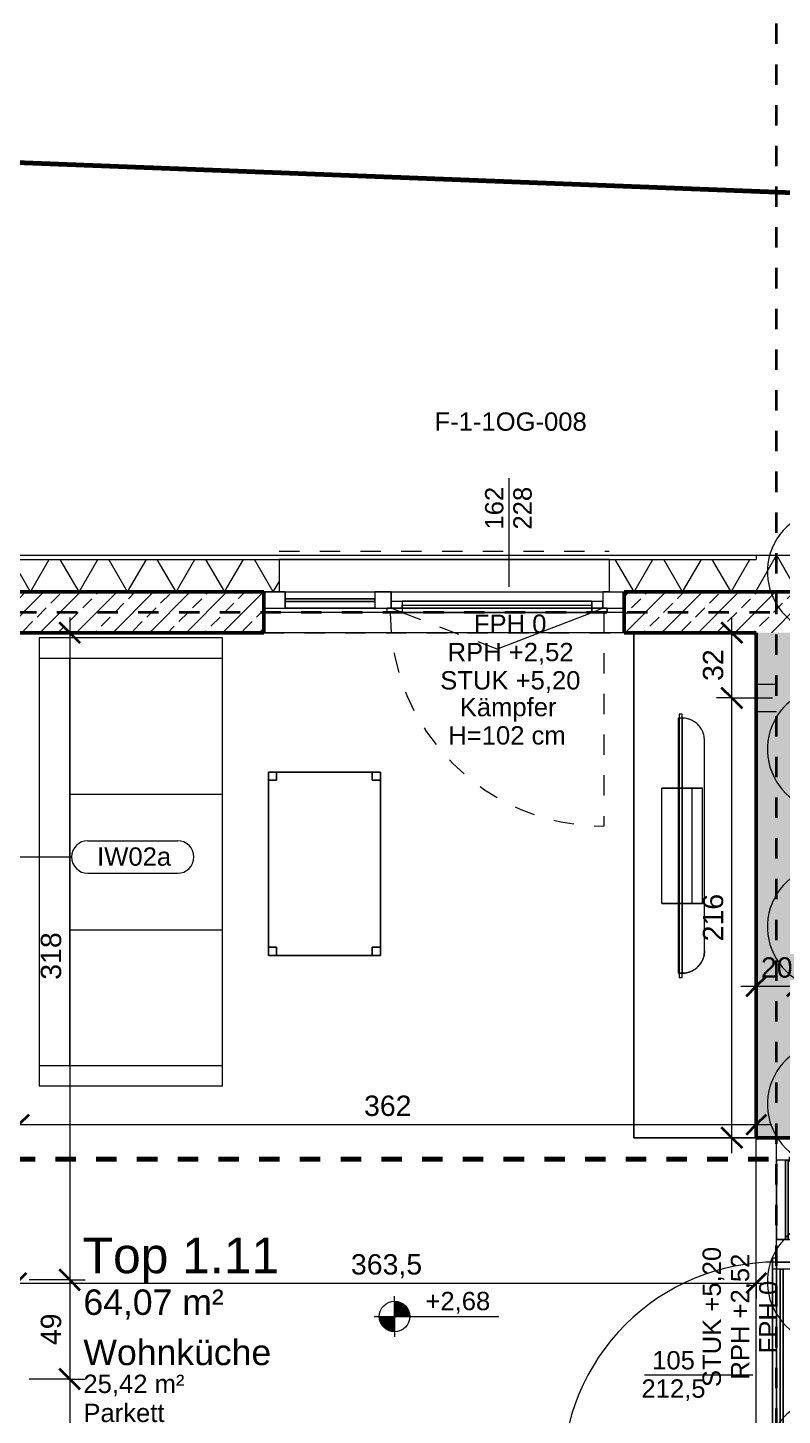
# Model space of a CAD drawing. Header units: metres. Extents: x 3.2 to 50, y 58.8 to 100.4.
# Drawn here: x 38.73 to 42.43, y 83.62 to 90.43 of the extents above; entities that cross this region are included whole.
import ezdxf

# ---------------------------------------------------------------- set-up
doc = ezdxf.new("R2010")
doc.units = ezdxf.units.M
for name, pattern in [('Achse', [0.009, 0.005, -0.002, 0, -0.002]), ('Strich Punkt Mittel', [0.015875, 0.00635, -0.004763, 0, -0.004763]), ('Verdeckt', [0.003, 0.002, -0.001]), ('Verdeckt Oben', [0.00225, 0.0015, -0.00075])]:
    doc.linetypes.add(name, pattern=pattern)
for name, color, linetype, lineweight in [('A-DETL-GENF_', 92, 'Continuous', 13), ('A-DETL-HDLN', 90, 'Verdeckt', 5), ('A-GLAZ', 151, 'Continuous', 18), ('A-GLAZ-IDEN_', 152, 'Continuous', 9), ('A_2D', 7, 'Continuous', 13), ('A_Bemassung-50_', 4, 'Continuous', 9), ('A_Bemassung_', 4, 'Continuous', 9), ('A_Beschriftung_', 7, 'Continuous', 9), ('A_Decken', 8, 'Continuous', 13), ('A_Durchbruch', 7, 'Verdeckt', 5), ('A_Fenster', 7, 'Continuous', 13), ('A_Grundstuecksgrenze', 5, 'Continuous', 70), ('A_Moebel', 6, 'Continuous', 13), ('A_Raeume_', 7, 'Continuous', 5), ('A_Raeume_Beschriftung_', 7, 'Continuous', 9), ('A_Raster_', 1, 'Continuous', 9), ('A_Waende', 7, 'Continuous', 13), ('G-ANNO-DIMS_', 111, 'Continuous', 9), ('G-ANNO-REVC_', 71, 'Continuous', 9), ('G-ANNO-SYMB_', 111, 'Continuous', 9), ('Text', 130, 'Continuous', 9)]:
    doc.layers.add(name, color=color, linetype=linetype, lineweight=lineweight)
doc.styles.add('Arial_1', font='arial.ttf', dxfattribs={"height": 0.175})
doc.styles.add('Arial_2', font='arial.ttf', dxfattribs={"height": 0.09})
doc.styles.add('Arial_3', font='arial.ttf', dxfattribs={"height": 0.125})
doc.styles.add('Arial_5', font='arial.ttf', dxfattribs={"height": 0.1})
doc.dimstyles.new('WGA-Bemaßung', dxfattribs={"dimscale": 0.3048, "dimtxt": 0.102026, "dimasz": 0.328084, "dimexe": 0.246063, "dimexo": 0.0625, "dimgap": 0.04101, "dimtad": 1, "dimdec": 1, "dimlfac": 100, "dimrnd": 0.5, "dimdsep": 46, "dimtxsty": 'Arial_5', "dimblk1": 'OBLIQUE', "dimblk2": 'OBLIQUE', "dimsah": 1, "dimcen": 0.09, "dimdle": 0.246063, "dimazin": 2, "dimtfac": 1, "dimtdec": 4, "dimtix": 1, "dimtmove": 0, "dimatfit": 3, "dimfxl": 0.656168, "dimfxlon": 1, "dimtvp": 1, "dimtolj": 1, "dimtzin": 0, "dimarcsym": 2})
doc.dimstyles.new('WGA-Bemaßung_2', dxfattribs={"dimscale": 0.3048, "dimtxt": 0.102026, "dimasz": 0.328084, "dimexe": 0.246063, "dimexo": 0.0625, "dimgap": 0.04101, "dimtad": 1, "dimdec": 1, "dimlfac": 100, "dimrnd": 0.5, "dimdsep": 46, "dimtxsty": 'Arial_5', "dimblk1": 'OBLIQUE', "dimblk2": 'OBLIQUE', "dimsah": 1, "dimcen": 0.09, "dimdle": 0.246063, "dimazin": 2, "dimtfac": 1, "dimtdec": 4, "dimtix": 1, "dimtmove": 1, "dimatfit": 3, "dimfxl": 0.656168, "dimfxlon": 1, "dimtvp": 1, "dimtolj": 1, "dimtzin": 0, "dimarcsym": 2})
doc.dimstyles.new('WGA-Bemaßung_3', dxfattribs={"dimscale": 0.3048, "dimtxt": 0.102026, "dimasz": 0.328084, "dimexe": 0.246063, "dimexo": 0.0625, "dimgap": 0.04101, "dimtad": 1, "dimdec": 1, "dimlfac": 100, "dimrnd": 0.5, "dimdsep": 46, "dimtxsty": 'Arial_5', "dimblk1": 'OBLIQUE', "dimblk2": 'OBLIQUE', "dimsah": 1, "dimcen": 0.09, "dimdle": 0.246063, "dimazin": 2, "dimtfac": 1, "dimtdec": 4, "dimtix": 1, "dimtmove": 0, "dimatfit": 3, "dimfxl": 0.656168, "dimfxlon": 1, "dimtvp": 1, "dimtolj": 1, "dimtzin": 0, "dimarcsym": 2})
doc.dimstyles.new('WGA-Bemaßung_4', dxfattribs={"dimscale": 0.3048, "dimtxt": 0.102026, "dimasz": 0.328084, "dimexe": 0.246063, "dimexo": 0.0625, "dimgap": 0.04101, "dimtad": 1, "dimdec": 1, "dimlfac": 100, "dimrnd": 0.5, "dimdsep": 46, "dimtxsty": 'Arial_5', "dimblk1": 'OBLIQUE', "dimblk2": 'OBLIQUE', "dimsah": 1, "dimcen": 0.09, "dimdle": 0.246063, "dimazin": 2, "dimtfac": 1, "dimtdec": 4, "dimtix": 1, "dimtmove": 0, "dimatfit": 3, "dimfxl": 0.656168, "dimfxlon": 1, "dimtvp": 1, "dimtolj": 1, "dimtzin": 0, "dimarcsym": 2})
pattern_1 = [(45, (0, 0), (-0.08980256, 0.08980256), []), (45, (0.0898, 0), (-0.08980256, 0.08980256), [0.0635, -0.03175])]

# ---------------------------------------------------------------- blocks, each defined once
blk = doc.blocks.new('Moeb_Sofa - Sofa 220x90-V6-263_PP_01OG_BT1')
at = {"layer": 'A_Moebel', "color": 8}
for p, q in [((1.1, 0.45), (-1.1, 0.45)), ((-1.1, 0.45), (-1.1, -0.45)), ((-1, 0.45), (-1, -0.45)), ((1, 0.45), (1, -0.45)), ((1.1, -0.45), (1.1, 0.45)), ((-1, 0.3), (1, 0.3)), ((-0.3333, 0.3), (-0.3333, -0.45)), ((0.3333, 0.3), (0.3333, -0.45)), ((-1.1, -0.45), (1.1, -0.45))]:
    blk.add_line(p, q, dxfattribs=at)
blk = doc.blocks.new('Moeb_Tisch - 900x550-V14-263_PP_01OG_BT1')
at = {"layer": 'A_Moebel', "color": 8}
for p, q in [((-0.6241, -0.8106), (-0.6241, 0.0894)), ((-0.6241, 0.0894), (-0.0741, 0.0894)), ((-0.5841, 0.0894), (-0.6241, 0.0894)), ((-0.6241, 0.0894), (-0.6241, 0.0494)), ((-0.6241, 0.0494), (-0.6241, 0.0894)), ((-0.6241, 0.0894), (-0.5841, 0.0894)), ((-0.0741, 0.0894), (-0.6241, 0.0894)), ((-0.6241, 0.0894), (-0.6241, -0.8106)), ((-0.6241, -0.8106), (-0.6241, 0.0894)), ((-0.6241, 0.0894), (-0.0741, 0.0894)), ((-0.5841, 0.0494), (-0.5841, 0.0894)), ((-0.5841, 0.0894), (-0.5841, 0.0494)), ((-0.0741, 0.0894), (-0.1141, 0.0894)), ((-0.1141, 0.0894), (-0.1141, 0.0494)), ((-0.1141, 0.0494), (-0.1141, 0.0894)), ((-0.1141, 0.0894), (-0.0741, 0.0894)), ((-0.0741, 0.0894), (-0.0741, -0.8106)), ((-0.0741, 0.0494), (-0.0741, 0.0894)), ((-0.0741, 0.0894), (-0.0741, 0.0494)), ((-0.0741, -0.8106), (-0.0741, 0.0894)), ((-0.0741, 0.0894), (-0.0741, -0.8106)), ((-0.6241, 0.0494), (-0.5841, 0.0494)), ((-0.5841, 0.0494), (-0.6241, 0.0494)), ((-0.1141, 0.0494), (-0.0741, 0.0494)), ((-0.0741, 0.0494), (-0.1141, 0.0494)), ((-0.6241, -0.7706), (-0.6241, -0.8106)), ((-0.5841, -0.7706), (-0.6241, -0.7706)), ((-0.6241, -0.7706), (-0.5841, -0.7706)), ((-0.6241, -0.8106), (-0.6241, -0.7706)), ((-0.0741, -0.8106), (-0.6241, -0.8106)), ((-0.6241, -0.8106), (-0.5841, -0.8106)), ((-0.5841, -0.8106), (-0.6241, -0.8106)), ((-0.6241, -0.8106), (-0.0741, -0.8106)), ((-0.0741, -0.8106), (-0.6241, -0.8106)), ((-0.5841, -0.8106), (-0.5841, -0.7706)), ((-0.5841, -0.7706), (-0.5841, -0.8106)), ((-0.0741, -0.7706), (-0.1141, -0.7706)), ((-0.1141, -0.7706), (-0.1141, -0.8106)), ((-0.1141, -0.8106), (-0.1141, -0.7706)), ((-0.1141, -0.7706), (-0.0741, -0.7706)), ((-0.1141, -0.8106), (-0.0741, -0.8106)), ((-0.0741, -0.8106), (-0.1141, -0.8106)), ((-0.0741, -0.8106), (-0.0741, -0.7706)), ((-0.0741, -0.7706), (-0.0741, -0.8106))]:
    blk.add_line(p, q, dxfattribs=at)
blk = doc.blocks.new('Moeb_Schrank - Sideboard_50cm-11544925-263_PP_01OG_BT1')
at = {"layer": 'A_Moebel', "color": 8}
for p, q in [((2.48, 0.6), (0, 0.6)), ((0, 0.6), (0, 0)), ((0, 0), (0, 0.6)), ((0, 0.6), (2.48, 0.6)), ((2.48, 0), (0, 0))]:
    blk.add_line(p, q, dxfattribs=at)
blk = doc.blocks.new('Moeb_TV - 48 Zoll-5920680-263_PP_01OG_BT1')
at = {"layer": 'A_Moebel', "lineweight": 5}
for p, q in [((0.5126, 0.0585), (-0.5205, 0.0585)), ((0.5126, 0.0585), (-0.5205, 0.0585)), ((-0.2872, -0.0015), (-0.2872, 0.0485)), ((-0.2872, 0.0485), (-0.2872, -0.0515)), ((0.2793, 0.0485), (-0.2872, 0.0485)), ((0.2793, 0.0485), (0.2793, -0.0015)), ((0.2793, -0.0515), (0.2793, 0.0485)), ((-0.6505, -0.0515), (-0.6505, -0.0665)), ((-0.6499, -0.0515), (-0.6505, -0.0515)), ((-0.6355, -0.0515), (-0.6505, -0.0515)), ((-0.6505, -0.0665), (-0.6355, -0.0665)), ((-0.6505, -0.0665), (-0.6499, -0.0665)), ((-0.6484, -0.0515), (-0.6499, -0.0515)), ((-0.6499, -0.0665), (-0.6484, -0.0665)), ((-0.6461, -0.0515), (-0.6484, -0.0515)), ((-0.6484, -0.0665), (-0.6461, -0.0665)), ((-0.643, -0.0515), (-0.6461, -0.0515)), ((-0.6461, -0.0665), (-0.643, -0.0665)), ((-0.6393, -0.0515), (-0.643, -0.0515)), ((-0.643, -0.0665), (-0.6393, -0.0665)), ((-0.6355, -0.0515), (-0.6393, -0.0515)), ((-0.6393, -0.0665), (-0.6355, -0.0665)), ((-0.6305, -0.0515), (-0.6355, -0.0515)), ((-0.6355, -0.0515), (0.6276, -0.0515)), ((0.6276, -0.0665), (-0.6355, -0.0665)), ((-0.6355, -0.0665), (-0.6305, -0.0665)), ((0.6226, -0.0515), (-0.6305, -0.0515)), ((-0.6305, -0.0515), (0.6226, -0.0515)), ((-0.6305, -0.0515), (-0.6305, -0.0665)), ((-0.6305, -0.0515), (-0.6305, -0.0665)), ((-0.2872, -0.0515), (-0.6305, -0.0515)), ((0.6226, -0.0515), (-0.6305, -0.0515)), ((-0.6305, -0.0515), (0.6226, -0.0515)), ((-0.6305, -0.0515), (-0.6305, -0.0665)), ((-0.6305, -0.0515), (-0.6305, -0.0665)), ((-0.6305, -0.0515), (0.6226, -0.0515)), ((0.6226, -0.0515), (-0.6305, -0.0515)), ((-0.6305, -0.0665), (-0.6305, -0.0695)), ((-0.6305, -0.0665), (-0.6305, -0.0695)), ((-0.6305, -0.0665), (-0.5705, -0.0665)), ((-0.5705, -0.0665), (-0.6305, -0.0665)), ((-0.6305, -0.0665), (0.6226, -0.0665)), ((-0.5705, -0.0665), (0.5626, -0.0665)), ((0.5626, -0.0665), (-0.5705, -0.0665)), ((-0.5705, -0.0695), (-0.5705, -0.0665)), ((-0.5705, -0.0665), (-0.5705, -0.0695)), ((-0.5705, -0.0665), (0.5626, -0.0665)), ((0.5626, -0.0665), (-0.5705, -0.0665)), ((-0.2872, -0.0515), (-0.2872, -0.0015)), ((0.2793, -0.0015), (-0.2872, -0.0015)), ((-0.2872, -0.0515), (-0.2872, -0.0665)), ((-0.2872, -0.0665), (-0.2872, -0.0515)), ((-0.2872, -0.0515), (0.2793, -0.0515)), ((-0.2872, -0.0515), (0.2793, -0.0515)), ((0.2793, -0.0515), (-0.2872, -0.0515)), ((-0.2872, -0.0665), (-0.2872, -0.0695)), ((-0.2872, -0.0695), (-0.2872, -0.0665)), ((0.2793, -0.0015), (0.2793, -0.0515)), ((0.2793, -0.0515), (0.2793, -0.0665)), ((0.2793, -0.0665), (0.2793, -0.0515)), ((0.6226, -0.0515), (0.2793, -0.0515)), ((0.2793, -0.0665), (0.2793, -0.0695)), ((0.2793, -0.0695), (0.2793, -0.0665)), ((0.5626, -0.0665), (0.5626, -0.0695)), ((0.5626, -0.0665), (0.5626, -0.0695)), ((0.5626, -0.0665), (0.6226, -0.0665)), ((0.6226, -0.0665), (0.5626, -0.0665)), ((0.6226, -0.0665), (0.6226, -0.0515)), ((0.6226, -0.0515), (0.6226, -0.0665)), ((0.6276, -0.0515), (0.6226, -0.0515)), ((0.6226, -0.0665), (0.6226, -0.0515)), ((0.6226, -0.0515), (0.6226, -0.0665)), ((0.6226, -0.0695), (0.6226, -0.0665)), ((0.6226, -0.0665), (0.6226, -0.0695)), ((0.6226, -0.0665), (0.6276, -0.0665)), ((0.6426, -0.0515), (0.6276, -0.0515)), ((0.6314, -0.0515), (0.6276, -0.0515)), ((0.6276, -0.0665), (0.6314, -0.0665)), ((0.6276, -0.0665), (0.6426, -0.0665)), ((0.6351, -0.0515), (0.6314, -0.0515)), ((0.6314, -0.0665), (0.6351, -0.0665)), ((0.6382, -0.0515), (0.6351, -0.0515)), ((0.6351, -0.0665), (0.6382, -0.0665)), ((0.6406, -0.0515), (0.6382, -0.0515)), ((0.6382, -0.0665), (0.6406, -0.0665)), ((0.6421, -0.0515), (0.6406, -0.0515)), ((0.6406, -0.0665), (0.6421, -0.0665)), ((0.6426, -0.0515), (0.6421, -0.0515)), ((0.6421, -0.0665), (0.6426, -0.0665)), ((0.6426, -0.0665), (0.6426, -0.0515)), ((0.6226, -0.0695), (-0.6305, -0.0695)), ((-0.6305, -0.0695), (-0.5705, -0.0695)), ((-0.5705, -0.0695), (0.5626, -0.0695)), ((-0.5705, -0.0695), (0.5626, -0.0695)), ((0.5626, -0.0695), (-0.5705, -0.0695)), ((-0.2872, -0.0695), (-0.2872, -0.1515)), ((-0.2872, -0.1515), (-0.2872, -0.0695)), ((0.2793, -0.0695), (0.2793, -0.1515)), ((0.2793, -0.1515), (0.2793, -0.0695)), ((0.5626, -0.0695), (0.6226, -0.0695)), ((0.2793, -0.1515), (-0.2872, -0.1515)), ((0.2793, -0.1515), (-0.2872, -0.1515))]:
    blk.add_line(p, q, dxfattribs=at)
for centre, start, end in [((-0.5205, -0.0515), 150, 165), ((-0.5205, -0.0515), 135, 150), ((-0.5205, -0.0515), 120, 135), ((-0.5205, -0.0515), 105, 120), ((-0.5205, -0.0515), 90, 105), ((0.5126, -0.0515), 75, 90), ((0.5126, -0.0515), 60, 75), ((0.5126, -0.0515), 45, 60), ((0.5126, -0.0515), 30, 45), ((0.5126, -0.0515), 15, 30), ((-0.5205, -0.0515), 165, 180), ((0.5126, -0.0515), 0, 15)]:
    blk.add_arc(centre, 0.11, start, end, dxfattribs=at)
for points in [[(-0.5205, 0.0585), (-0.5254, 0.0585), (-0.535, 0.0579), (-0.549, 0.0551), (-0.5604, 0.0512), (-0.5692, 0.0473), (-0.5755, 0.0439), (-0.5816, 0.0401), (-0.5875, 0.0359), (-0.5931, 0.0313), (-0.5983, 0.0264), (-0.6032, 0.0211), (-0.6078, 0.0156), (-0.612, 0.0097), (-0.617, 0.0015), (-0.6224, -0.0092), (-0.6286, -0.0275), (-0.6304, -0.0419), (-0.6305, -0.0515)], [(0.5126, 0.0585), (0.5174, 0.0585), (0.527, 0.0579), (0.5411, 0.0551), (0.5525, 0.0512), (0.5613, 0.0473), (0.5676, 0.0439), (0.5737, 0.0401), (0.5796, 0.0359), (0.5851, 0.0313), (0.5904, 0.0264), (0.5953, 0.0211), (0.5999, 0.0156), (0.6041, 0.0097), (0.6092, 0.0015), (0.6145, -0.0092), (0.6207, -0.0275), (0.6226, -0.0419), (0.6226, -0.0515)]]:
    blk.add_open_spline(points, degree=3, knots=[0, 0, 0, 0, 0.083333, 0.166667, 0.25, 0.291667, 0.333333, 0.375, 0.416667, 0.458333, 0.5, 0.541667, 0.583333, 0.625, 0.666667, 0.75, 0.833333, 1, 1, 1, 1], dxfattribs=at)
blk = doc.blocks.new('Fens_2tlg_UL_SL_Abzk - FIX_DKF_UL_FIX_1620x2520-10171825-263_PP_01OG_BT1')
at = {"layer": 'A-GLAZ'}
for p, q in [((-0.78, 0.1), (-0.81, 0.1)), ((-0.78, 0.02), (-0.78, 0.1)), ((-0.26, 0.1), (-0.34, 0.1)), ((-0.34, 0.1), (-0.34, 0.02)), ((-0.26, 0.055), (-0.26, 0.1)), ((0.81, 0.1), (0.78, 0.1)), ((0.78, 0.1), (0.78, 0.055)), ((-0.885, 0.02), (-0.78, 0.02)), ((-0.34, 0.067), (-0.78, 0.067)), ((-0.78, 0.067), (-0.78, 0.053)), ((-0.78, 0.053), (-0.34, 0.053)), ((-0.34, 0.053), (-0.34, 0.067)), ((-0.34, 0.02), (-0.28, 0.02)), ((-0.28, 0.02), (-0.26, 0.02)), ((-0.26, 0.02), (-0.26, 0.055)), ((0.78, 0.055), (0.78, 0.02)), ((0.78, 0.02), (0.8, 0.02)), ((0.8, 0.02), (0.885, 0.02))]:
    blk.add_line(p, q, dxfattribs=at)
at = {"layer": 'A_Fenster', "linetype": 'Verdeckt Oben', "lineweight": 5}
for p, q in [((-0.81, 0.3), (0.81, 0.3)), ((-0.885, 0.1), (0.885, 0.1)), ((-0.885, -0.1), (0.885, -0.1)), ((-0.885, -0.1), (0.885, -0.1))]:
    blk.add_line(p, q, dxfattribs=at)
at = {"layer": 'A_Fenster'}
for p, q in [((-0.78, 0.1), (-0.78, 0.067)), ((-0.78, 0.1), (-0.34, 0.1)), ((-0.34, 0.1), (-0.34, 0.067)), ((-0.26, 0.1), (-0.26, 0.055)), ((-0.26, 0.1), (0.78, 0.1)), ((0.78, 0.1), (0.78, 0.055)), ((-0.885, 0.02), (-0.28, 0.02)), ((-0.78, 0.067), (-0.78, 0.053)), ((-0.78, 0.053), (-0.78, 0.067)), ((-0.78, 0.067), (-0.34, 0.067)), ((-0.78, 0.053), (-0.78, 0.02)), ((-0.34, 0.053), (-0.78, 0.053)), ((-0.34, 0.02), (-0.78, 0.02)), ((-0.34, 0.067), (-0.34, 0.053)), ((-0.34, 0.067), (-0.34, 0.053)), ((-0.34, 0.053), (-0.34, 0.02)), ((-0.28, 0.02), (-0.26, 0.02)), ((-0.26, 0.02), (-0.28, 0.02)), ((-0.28, 0.02), (0.8, 0.02)), ((-0.28, 0), (-0.28, 0.02)), ((-0.28, 0), (-0.28, 0.02)), ((-0.28, 0), (-0.205, 0)), ((0.8, 0), (-0.28, 0)), ((-0.26, 0.055), (-0.26, 0.02)), ((-0.26, 0.02), (-0.26, 0.055)), ((-0.26, 0.055), (-0.205, 0.055)), ((-0.26, 0.055), (0.78, 0.055)), ((-0.26, 0.02), (-0.26, 0.055)), ((-0.26, 0.02), (-0.205, 0.02)), ((-0.205, 0.02), (-0.26, 0.02)), ((-0.205, 0.02), (-0.26, 0.02)), ((-0.26, 0.02), (-0.205, 0.02)), ((0.78, 0.02), (-0.26, 0.02)), ((-0.205, 0.055), (0.725, 0.055)), ((-0.205, 0.055), (0.725, 0.055)), ((-0.205, 0.055), (-0.205, 0.0345)), ((-0.205, 0.055), (-0.205, 0)), ((0.725, 0.055), (-0.205, 0.055)), ((-0.205, 0.0205), (-0.205, 0.0345)), ((-0.205, 0.0345), (0.725, 0.0345)), ((-0.205, 0.0345), (0.725, 0.0345)), ((-0.205, 0.0205), (-0.205, 0.0345)), ((-0.205, 0.0345), (-0.205, 0.0205)), ((0.725, 0.0205), (-0.205, 0.0205)), ((0.725, 0.0205), (-0.205, 0.0205)), ((-0.205, 0.02), (0.725, 0.02)), ((0.725, 0.02), (-0.205, 0.02)), ((0.725, 0.02), (-0.205, 0.02)), ((-0.205, 0.02), (0.725, 0.02)), ((-0.205, 0.02), (-0.205, 0)), ((-0.205, 0), (0.725, 0)), ((-0.205, 0), (0.725, 0)), ((-0.205, 0), (0.725, 0)), ((0.728, 0), (0.26, -0.18)), ((0.725, 0.055), (0.78, 0.055)), ((0.725, 0.055), (0.725, 0.0345)), ((0.725, 0), (0.725, 0.055)), ((0.725, 0.0345), (0.725, 0.0205)), ((0.725, 0.0345), (0.725, 0.0205)), ((0.725, 0.0345), (0.725, 0.0205)), ((0.725, 0.02), (0.78, 0.02)), ((0.78, 0.02), (0.725, 0.02)), ((0.78, 0.02), (0.725, 0.02)), ((0.725, 0.02), (0.78, 0.02)), ((0.725, 0.02), (0.725, 0)), ((0.725, 0), (0.8, 0)), ((0.78, 0.02), (0.728, 0)), ((0.78, 0.055), (0.78, 0.02)), ((0.78, 0.02), (0.78, 0.055)), ((0.78, 0.055), (0.78, 0.02)), ((0.78, 0.02), (0.8, 0.02)), ((0.8, 0.02), (0.78, 0.02)), ((0.8, 0.02), (0.885, 0.02)), ((0.8, 0), (0.8, 0.02)), ((0.8, 0.02), (0.8, 0))]:
    blk.add_line(p, q, dxfattribs=at)
at = {"layer": 'A_Fenster', "linetype": 'Verdeckt', "lineweight": 5}
for p, q in [((-0.208, 0), (-0.26, 0.02)), ((-0.205, 0.02), (-0.26, 0.02)), ((0.26, -0.18), (-0.208, 0)), ((0.725, 0.02), (-0.205, 0.02)), ((0.78, 0.02), (0.725, 0.02))]:
    blk.add_line(p, q, dxfattribs=at)
blk = doc.blocks.new('Allg_Nachströmöffnung1 - DN 135-10778190-263_PP_01OG_BT1')
at = {"layer": 'A-DETL-GENF_', "linetype": 'Verdeckt', "lineweight": 5}
for points in [[(0.125, 0), (0.0575, 0.1), (0.0575, -0.1), (0.0837, -0.0612)], [(0.1925, 0.0426), (0.1925, 0.1), (0.125, 0), (0.1925, -0.1), (0.1925, -0.0612)]]:
    blk.add_hatch(color=256, dxfattribs=at).paths.add_polyline_path(points)
at = {"layer": 'A_Durchbruch'}
for p, q in [((0.0575, 0.1), (0.0575, -0.26)), ((0.1925, 0.1), (0.1925, -0.26))]:
    blk.add_line(p, q, dxfattribs=at)
blk = doc.blocks.new('Fens_Tuer_2tlg - DK_DF_SL_1770x2680_Terrassentür-V37-263_PP_01OG_BT1')
at = {"layer": 'A_2D', "lineweight": 5}
for p, q in [((-0.775, 0), (-0.775, 1.05)), ((-0.885, 0.1), (0.885, 0.1)), ((-0.885, 0.1), (0.885, 0.1)), ((-0.885, 0.1), (0.885, 0.1)), ((-0.885, -0.1), (-0.885, 0.1)), ((-0.885, 0.1), (-0.885, -0.1)), ((0.885, 0.1), (0.885, -0.1)), ((0.885, -0.1), (0.885, 0.1)), ((-0.795, 0.02), (-0.74, 0.02)), ((-0.795, 0), (-0.795, 0.02)), ((-0.795, 0.02), (-0.795, 0)), ((0.295, 0.02), (-0.795, 0.02)), ((-0.74, 0.02), (-0.74, -0.07)), ((-0.74, -0.07), (-0.74, 0.02)), ((-0.74, 0.02), (0.24, 0.02)), ((0.24, 0.02), (0.295, 0.02)), ((0.24, -0.07), (0.24, 0.02)), ((0.24, -0.07), (0.24, 0.02)), ((0.295, 0.02), (0.295, 0)), ((0.295, 0.02), (0.295, 0)), ((-0.885, -0.1), (-0.885, 0)), ((-0.885, 0), (-0.775, 0)), ((-0.885, 0), (0.885, 0)), ((-0.885, -0.1), (-0.885, 0)), ((-0.775, 0), (-0.795, 0)), ((-0.795, 0), (0.295, 0)), ((-0.775, -0.07), (-0.775, 0)), ((-0.775, 0), (-0.775, -0.07)), ((0.275, 0), (-0.775, 0)), ((-0.775, 0), (-0.775, -0.1)), ((0.275, 0), (-0.775, 0)), ((-0.775, -0.1), (-0.775, 0)), ((-0.74, -0.018), (0.24, -0.018)), ((-0.74, -0.032), (-0.74, -0.018)), ((-0.74, -0.018), (-0.74, -0.032)), ((0.24, -0.018), (-0.74, -0.018)), ((0.24, -0.032), (-0.74, -0.032)), ((-0.74, -0.032), (0.24, -0.032)), ((0.24, -0.018), (0.24, -0.032)), ((0.24, -0.032), (0.24, -0.018)), ((0.275, 0), (0.275, -0.07)), ((0.295, 0), (0.275, 0)), ((0.275, 0), (0.275, -0.07)), ((0.275, -0.1), (0.275, 0)), ((0.275, 0), (0.385, 0)), ((0.275, -0.1), (0.275, 0)), ((0.385, 0), (0.385, -0.1)), ((0.775, 0), (0.385, 0)), ((0.385, -0.1), (0.385, 0)), ((0.385, -0.043), (0.775, -0.043)), ((0.385, -0.057), (0.385, -0.043)), ((0.385, -0.043), (0.385, -0.057)), ((0.775, -0.043), (0.385, -0.043)), ((0.775, -0.057), (0.385, -0.057)), ((0.385, -0.057), (0.775, -0.057)), ((0.775, -0.1), (0.775, 0)), ((0.775, 0), (0.885, 0)), ((0.775, -0.1), (0.775, 0)), ((0.775, -0.043), (0.775, -0.057)), ((0.775, -0.057), (0.775, -0.043)), ((0.885, 0), (0.885, -0.1)), ((0.885, -0.1), (0.885, 0)), ((-0.885, -0.1), (0.885, -0.1)), ((0.885, -0.1), (-0.885, -0.1)), ((-0.775, -0.1), (-0.885, -0.1)), ((0.885, -0.1), (-0.885, -0.1)), ((-0.74, -0.07), (-0.775, -0.07)), ((-0.775, -0.07), (0.275, -0.07)), ((-0.775, -0.1), (0.275, -0.1)), ((0.24, -0.07), (-0.74, -0.07)), ((0.275, -0.07), (0.24, -0.07)), ((0.385, -0.1), (0.275, -0.1)), ((0.385, -0.1), (0.775, -0.1)), ((0.885, -0.1), (0.775, -0.1)), ((-0.81, -0.26), (0.81, -0.26))]:
    blk.add_line(p, q, dxfattribs=at)
blk.add_arc((-0.775, 0), 1.05, 360, 90, dxfattribs=at)
blk = doc.blocks.new('Family - ___-3180367-263_PP_01OG_BT1')
at = {"layer": 'A_Grundstuecksgrenze'}
blk.add_line((48.514, 89.3843), (26.926, 90.2231), dxfattribs=at)
blk = doc.blocks.new('BS_Fens_Tuer - rechts-7645934-263_PP_01OG_BT1')
at = {"layer": 'A-GLAZ-IDEN_'}
blk.add_line((0, 0.00012), (0, -0.01051), dxfattribs=at)
blk = doc.blocks.new('BS_Fens_PP_Kämpfer - oben-10106766-263_PP_01OG_BT1')
at = {"layer": 'A-GLAZ-IDEN_'}
blk.add_line((0, 0.00012), (0, 0.01076), dxfattribs=at)
blk = doc.blocks.new('Höhenkoten - 018-55641-263_PP_01OG_BT1')
at = {"layer": 'G-ANNO-DIMS_'}
h = blk.add_hatch(color=256, dxfattribs=at)
edge = h.paths.add_edge_path()
edge.add_line((0, 0), (0, 0.0015))
edge.add_arc((0, 0), 0.0015, 0, 90, ccw=False)
edge.add_line((0.0015, 0), (0, 0))
h = blk.add_hatch(color=256, dxfattribs=at)
edge = h.paths.add_edge_path()
edge.add_line((0, 0), (0, -0.0015))
edge.add_arc((0, 0), 0.0015, 180, 270, ccw=False)
edge.add_line((-0.0015, 0), (0, 0))
for p, q in [((0, 0), (0, 0.002)), ((-0.002, 0), (0.01024, 0)), ((0, 0), (0, -0.002))]:
    blk.add_line(p, q, dxfattribs=at)
blk.add_circle((0, 0), 0.0015, dxfattribs=at)
blk = doc.blocks.new('BS_Wand_Lollipop - rechts_oben-2026913-263_PP_01OG_BT1')
at = {"layer": 'A_Beschriftung_'}
for p, q in [((0.0046, 0.0016), (0.0134, 0.0016)), ((-0.003, 0), (0.003, 0)), ((0.0046, -0.0016), (0.0134, -0.0016))]:
    blk.add_line(p, q, dxfattribs=at)
for centre, start, end in [((0.0046, 0), 90, 270), ((0.0134, 0), 270, 90)]:
    blk.add_arc(centre, 0.0016, start, end, dxfattribs=at)
blk = doc.blocks.new('DIMBLOCK302-263_PP_01OG_BT1')
at = {"layer": 'A_Bemassung-50_', "transparency": 16777216}
for p, q in [((38.5827, 85.0428), (38.5827, 85.2428)), ((38.6827, 85.0428), (38.6827, 85.2428)), ((38.5827, 85.0428), (38.6827, 85.0428)), ((38.5827, 85.0428), (38.5827, 84.9678)), ((38.6827, 85.0428), (38.6827, 84.9678))]:
    blk.add_line(p, q, dxfattribs=at)
at = {"layer": 'A_Bemassung-50_', "lineweight": 35, "transparency": 16777216}
for p, q in [((38.5827, 85.0428), (38.5327, 84.9928)), ((38.5827, 85.0428), (38.6327, 85.0928)), ((38.6827, 85.0428), (38.6327, 84.9928)), ((38.6827, 85.0428), (38.7327, 85.0928))]:
    blk.add_line(p, q, dxfattribs=at)
at = {"layer": 'A_Bemassung-50_', "transparency": 16777216}
blk.add_ellipse((38.5199, 85.0428), major_axis=(0.1128, 0), ratio=0.806781, start_param=0, end_param=1.570796, dxfattribs=at)
at = {"layer": 'A_Bemassung-50_', "color": 0, "transparency": 16777216, "insert": (38.3661, 85.1852), "char_height": 0.1, "width": 0.184588, "attachment_point": 1, "line_spacing_factor": 0.941778, "style": 'Arial_5'}
blk.add_mtext('10', dxfattribs=at)
blk = doc.blocks.new('_Oblique')
at = {"color": 0, "linetype": 'ByBlock', "lineweight": -2}
blk.add_line((-0.5, -0.5), (0.5, 0.5), dxfattribs=at)
blk = doc.blocks.new('DIMBLOCK303-263_PP_01OG_BT1')
at = {"layer": 'A_Bemassung-50_', "transparency": 16777216}
for p, q in [((38.6827, 85.0428), (38.6827, 85.2428)), ((42.3027, 85.0428), (42.3027, 85.2428)), ((38.6827, 85.0428), (42.3777, 85.0428)), ((38.6827, 85.0428), (38.6827, 84.9678)), ((42.3027, 85.0428), (42.3027, 84.9678))]:
    blk.add_line(p, q, dxfattribs=at)
at = {"layer": 'A_Bemassung-50_', "lineweight": 35, "transparency": 16777216}
for p, q in [((38.6827, 85.0428), (38.6327, 84.9928)), ((38.6827, 85.0428), (38.7327, 85.0928)), ((42.3027, 85.0428), (42.2527, 84.9928)), ((42.3027, 85.0428), (42.3527, 85.0928))]:
    blk.add_line(p, q, dxfattribs=at)
at = {"layer": 'A_Bemassung-50_', "color": 0, "transparency": 16777216, "insert": (40.3773, 85.1852), "char_height": 0.1, "width": 0.276883, "attachment_point": 1, "line_spacing_factor": 0.941778, "style": 'Arial_5'}
blk.add_mtext('362', dxfattribs=at)
blk = doc.blocks.new('DIMBLOCK408-263_PP_01OG_BT1')
at = {"layer": 'A_Bemassung-50_', "lineweight": 35, "transparency": 16777216}
for p, q in [((38.9326, 87.458), (38.8826, 87.508)), ((38.9326, 87.458), (38.9826, 87.408)), ((38.9326, 84.2805), (38.8826, 84.3305)), ((38.9326, 84.2805), (38.9826, 84.2305))]:
    blk.add_line(p, q, dxfattribs=at)
at = {"layer": 'A_Bemassung-50_', "transparency": 16777216}
for p, q in [((38.9326, 87.533), (38.9326, 84.2805)), ((38.9326, 87.458), (38.8576, 87.458)), ((38.9326, 87.458), (39.1326, 87.458)), ((38.9326, 84.2805), (38.7326, 84.2805)), ((38.9326, 84.2805), (39.0076, 84.2805))]:
    blk.add_line(p, q, dxfattribs=at)
at = {"layer": 'A_Bemassung-50_', "color": 0, "transparency": 16777216, "insert": (38.7903, 85.7539), "char_height": 0.1, "width": 0.276883, "attachment_point": 1, "rotation": 90, "line_spacing_factor": 0.941778, "style": 'Arial_5'}
blk.add_mtext('318', dxfattribs=at)
blk = doc.blocks.new('DIMBLOCK409-263_PP_01OG_BT1')
at = {"layer": 'A_Bemassung-50_', "transparency": 16777216}
for p, q in [((38.9326, 84.2805), (38.7326, 84.2805)), ((38.9326, 84.2805), (38.9326, 83.793)), ((38.9326, 84.2805), (39.0076, 84.2805)), ((38.9326, 83.793), (38.7326, 83.793)), ((38.9326, 83.793), (39.0076, 83.793))]:
    blk.add_line(p, q, dxfattribs=at)
at = {"layer": 'A_Bemassung-50_', "lineweight": 35, "transparency": 16777216}
for p, q in [((38.9326, 84.2805), (38.8826, 84.3305)), ((38.9326, 84.2805), (38.9826, 84.2305)), ((38.9326, 83.793), (38.8826, 83.843)), ((38.9326, 83.793), (38.9826, 83.743))]:
    blk.add_line(p, q, dxfattribs=at)
at = {"layer": 'A_Bemassung-50_', "color": 0, "transparency": 16777216, "insert": (38.7903, 83.9598), "char_height": 0.1, "width": 0.184588, "attachment_point": 1, "rotation": 90, "line_spacing_factor": 0.941778, "style": 'Arial_5'}
blk.add_mtext('49', dxfattribs=at)
blk = doc.blocks.new('DIMBLOCK410-263_PP_01OG_BT1')
at = {"layer": 'A_Bemassung-50_', "lineweight": 35, "transparency": 16777216}
for p, q in [((38.9326, 83.793), (38.8826, 83.843)), ((38.9326, 83.793), (38.9826, 83.743)), ((38.9326, 80.3355), (38.8826, 80.3855)), ((38.9326, 80.3355), (38.9826, 80.2855))]:
    blk.add_line(p, q, dxfattribs=at)
at = {"layer": 'A_Bemassung-50_', "transparency": 16777216}
for p, q in [((38.9326, 83.793), (38.7326, 83.793)), ((38.9326, 83.793), (38.9326, 80.3355)), ((38.9326, 83.793), (39.0076, 83.793)), ((38.9326, 80.3355), (38.8576, 80.3355)), ((38.9326, 80.3355), (39.1326, 80.3355))]:
    blk.add_line(p, q, dxfattribs=at)
at = {"layer": 'A_Bemassung-50_', "color": 0, "transparency": 16777216, "insert": (38.7903, 81.9489), "char_height": 0.1, "width": 0.276883, "attachment_point": 1, "rotation": 90, "line_spacing_factor": 0.941778, "style": 'Arial_5'}
blk.add_mtext('346', dxfattribs=at)
blk = doc.blocks.new('DIMBLOCK485-263_PP_01OG_BT1')
at = {"layer": 'A_Bemassung-50_', "transparency": 16777216}
for p, q in [((38.6702, 84.2642), (38.6702, 84.4642)), ((42.3027, 84.2642), (42.3027, 84.4642)), ((38.6702, 84.2642), (42.3777, 84.2642)), ((38.6702, 84.2642), (38.6702, 84.1892)), ((42.3027, 84.2642), (42.3027, 84.1892))]:
    blk.add_line(p, q, dxfattribs=at)
at = {"layer": 'A_Bemassung-50_', "lineweight": 35, "transparency": 16777216}
for p, q in [((38.6702, 84.2642), (38.7202, 84.3142)), ((42.3027, 84.2642), (42.3527, 84.3142)), ((38.6702, 84.2642), (38.6202, 84.2142)), ((42.3027, 84.2642), (42.2527, 84.2142))]:
    blk.add_line(p, q, dxfattribs=at)
at = {"layer": 'A_Bemassung-50_', "color": 0, "transparency": 16777216, "insert": (40.313, 84.4065), "char_height": 0.1, "width": 0.416266, "attachment_point": 1, "line_spacing_factor": 0.941778, "style": 'Arial_5'}
blk.add_mtext('363,5', dxfattribs=at)
blk = doc.blocks.new('DIMBLOCK647-263_PP_01OG_BT1')
at = {"layer": 'A_Bemassung-50_', "lineweight": 35, "transparency": 16777216}
for p, q in [((42.1831, 87.138), (42.1331, 87.188)), ((42.1831, 87.138), (42.2331, 87.088)), ((42.1831, 84.978), (42.1331, 85.028)), ((42.1831, 84.978), (42.2331, 84.928))]:
    blk.add_line(p, q, dxfattribs=at)
at = {"layer": 'A_Bemassung-50_', "transparency": 16777216}
for p, q in [((42.1831, 87.138), (42.1081, 87.138)), ((42.1831, 84.903), (42.1831, 87.138)), ((42.1831, 87.138), (42.3831, 87.138)), ((42.1831, 84.978), (41.9831, 84.978)), ((42.1831, 84.978), (42.2581, 84.978))]:
    blk.add_line(p, q, dxfattribs=at)
at = {"layer": 'A_Bemassung-50_', "color": 0, "transparency": 16777216, "insert": (42.0407, 85.9426), "char_height": 0.1, "width": 0.276883, "attachment_point": 1, "rotation": 90, "line_spacing_factor": 0.941778, "style": 'Arial_5'}
blk.add_mtext('216', dxfattribs=at)
blk = doc.blocks.new('DIMBLOCK648-263_PP_01OG_BT1')
at = {"layer": 'A_Bemassung-50_', "lineweight": 35, "transparency": 16777216}
for p, q in [((42.1831, 87.458), (42.1331, 87.508)), ((42.1831, 87.458), (42.2331, 87.408)), ((42.1831, 87.138), (42.1331, 87.188)), ((42.1831, 87.138), (42.2331, 87.088))]:
    blk.add_line(p, q, dxfattribs=at)
at = {"layer": 'A_Bemassung-50_', "transparency": 16777216}
for p, q in [((42.1831, 87.138), (42.1831, 87.533)), ((42.1831, 87.458), (41.9831, 87.458)), ((42.1831, 87.458), (42.2581, 87.458)), ((42.1831, 87.138), (42.1081, 87.138)), ((42.1831, 87.138), (42.3831, 87.138))]:
    blk.add_line(p, q, dxfattribs=at)
at = {"layer": 'A_Bemassung-50_', "color": 0, "transparency": 16777216, "insert": (42.0407, 87.2211), "char_height": 0.1, "width": 0.184588, "attachment_point": 1, "rotation": 90, "line_spacing_factor": 0.941778, "style": 'Arial_5'}
blk.add_mtext('32', dxfattribs=at)
blk = doc.blocks.new('DIMBLOCK687-263_PP_01OG_BT1')
at = {"layer": 'A_Bemassung-50_', "transparency": 16777216}
for p, q in [((42.3027, 85.7218), (42.3027, 85.9218)), ((42.5027, 85.7218), (42.5027, 85.9218)), ((42.2277, 85.7218), (42.5027, 85.7218)), ((42.3027, 85.7218), (42.3027, 85.6468)), ((42.5027, 85.7218), (42.5027, 85.6468))]:
    blk.add_line(p, q, dxfattribs=at)
at = {"layer": 'A_Bemassung-50_', "lineweight": 35, "transparency": 16777216}
for p, q in [((42.3027, 85.7218), (42.2527, 85.6718)), ((42.3027, 85.7218), (42.3527, 85.7718)), ((42.5027, 85.7218), (42.4527, 85.6718)), ((42.5027, 85.7218), (42.5527, 85.7718))]:
    blk.add_line(p, q, dxfattribs=at)
at = {"layer": 'A_Bemassung-50_', "color": 0, "transparency": 16777216, "insert": (42.3258, 85.8642), "char_height": 0.1, "width": 0.184588, "attachment_point": 1, "line_spacing_factor": 0.941778, "style": 'Arial_5'}
blk.add_mtext('20', dxfattribs=at)
blk = doc.blocks.new('Family - ___-11870152-263_PP_01OG_BT1')
at = {"layer": 'G-ANNO-REVC_'}
for centre, radius, start, end in [((43.2693, 88.0618), 0.3267, 0, 154.79123), ((44.2027, 88.0618), 0.3267, 0, 154.79123), ((45.136, 88.0618), 0.3267, 0, 154.79123), ((42.8493, 88.0618), 0.1867, 48.18969, 180), ((43.7827, 88.0618), 0.1867, 48.18969, 180), ((44.716, 88.0618), 0.1867, 48.18969, 180), ((42.6627, 87.7568), 0.305, 90, 244.79123), ((45.4627, 87.8875), 0.1743, 318.18969, 90), ((45.4627, 87.4954), 0.305, 270, 64.79123), ((42.6627, 87.3647), 0.1743, 138.18969, 270), ((42.6627, 86.8854), 0.305, 90, 244.79123), ((45.4627, 87.0161), 0.1743, 318.18969, 90), ((45.4627, 86.624), 0.305, 270, 64.79123), ((42.6627, 86.4933), 0.1743, 138.18969, 270), ((42.6627, 86.014), 0.305, 90, 244.79123), ((45.4627, 86.1447), 0.1743, 318.18969, 90), ((45.4627, 85.7525), 0.305, 270, 64.79123), ((42.6627, 85.6218), 0.1743, 138.18969, 270), ((42.6627, 85.1425), 0.305, 90, 244.79123), ((45.4627, 85.2733), 0.1743, 318.18969, 90), ((45.4627, 84.8811), 0.305, 270, 64.79123), ((42.6627, 84.7504), 0.1743, 138.18969, 270), ((42.6627, 84.2711), 0.305, 90, 244.79123), ((45.4627, 84.4018), 0.1743, 318.18969, 90), ((45.4627, 84.0097), 0.305, 270, 64.79123), ((42.6627, 83.879), 0.1743, 138.18969, 270), ((42.6627, 83.3997), 0.305, 90, 244.79123), ((45.4627, 83.5304), 0.1743, 318.18969, 90), ((45.4627, 83.1383), 0.305, 270, 64.79123), ((42.6627, 83.0075), 0.1743, 138.18969, 270), ((42.6627, 82.5283), 0.305, 90, 244.79123), ((45.4627, 82.659), 0.1743, 318.18969, 90), ((45.4627, 82.2668), 0.305, 270, 64.79123), ((42.6627, 82.1361), 0.1743, 138.18969, 270), ((42.9893, 81.9618), 0.3267, 180, 334.79123), ((43.4093, 81.9618), 0.1867, 228.18969, 0), ((43.9227, 81.9618), 0.3267, 180, 334.79123), ((44.3427, 81.9618), 0.1867, 228.18969, 0), ((44.856, 81.9618), 0.3267, 180, 334.79123), ((45.276, 81.9618), 0.1867, 228.18969, 0)]:
    blk.add_arc(centre, radius, start, end, dxfattribs=at)

msp = doc.modelspace()

# ---------------------------------------------------------------- hatches: boundary and pattern name
at = {"layer": 'A_Waende', "lineweight": 5}
h = msp.add_hatch(dxfattribs=at)
h.set_pattern_fill('FP_152', color=250, angle=180, style=0, pattern_type=2)
h.set_pattern_definition([(180, (42.403, 87.838), (2e-15, -0.20637), []), (240, (42.403, 87.838), (0.17873, -0.1032), []), (300, (42.403, 87.838), (0.17873, 0.1032), [])])
h.paths.add_polyline_path([(42.5027, 87.658), (42.5027, 87.838), (42.3027, 87.838), (42.3027, 87.658)])
h = msp.add_hatch(dxfattribs=at)
h.set_pattern_fill('FP_140', color=250, angle=-180, style=0, pattern_type=2)
h.set_pattern_definition([(5e-13, (39.693, 87.658), (-2e-15, 0.20637), []), (60, (39.693, 87.658), (-0.178722, 0.103185), []), (120, (39.693, 87.658), (-0.178722, -0.103185), [])])
h.paths.add_polyline_path([(39.9602, 87.658), (39.9602, 87.818), (37.8051, 87.818), (37.8051, 87.658), (39.8852, 87.658)])
h = msp.add_hatch(dxfattribs=at)
h.set_pattern_fill('FP_139', color=250, angle=-180, style=0, pattern_type=2)
h.set_pattern_definition([(5e-13, (41.941, 87.658), (-2e-15, 0.20637), []), (60, (41.941, 87.658), (-0.17872, 0.10318), []), (120, (41.941, 87.658), (-0.17872, -0.10319), [])])
h.paths.add_polyline_path([(42.3027, 87.658), (42.3027, 87.818), (41.5802, 87.818), (41.5802, 87.658), (41.6552, 87.658)])
h = msp.add_hatch(dxfattribs=at)
h.set_pattern_fill('FP_1', color=250, style=0, pattern_type=2)
h.set_pattern_definition(pattern_1)
h.paths.add_polyline_path([(42.3271, 87.458), (42.5027, 87.458), (42.5027, 87.658), (41.6552, 87.658), (41.6552, 87.458), (42.3027, 87.458)])
h.paths.add_polyline_path([(39.8852, 87.458), (39.8852, 87.658), (37.8802, 87.658), (37.8802, 87.458), (38.6827, 87.458)])
h.paths.add_polyline_path([(35.7477, 87.458), (36.6802, 87.458), (36.6802, 87.658), (34.8277, 87.658), (34.8277, 87.458), (35.7352, 87.458)])
h.paths.add_polyline_path([(32.6477, 87.458), (33.6277, 87.458), (33.6277, 87.658), (32.6477, 87.658)])
h = msp.add_hatch(dxfattribs=at)
h.set_pattern_fill('FP_1', color=250, style=0, pattern_type=2)
h.set_pattern_definition(pattern_1)
h.paths.add_polyline_path([(42.5027, 71.178), (42.5027, 75.8305), (42.3027, 75.8305), (42.3027, 71.178)])
h.paths.add_polyline_path([(42.3027, 77.6005), (42.5027, 77.6005), (42.5027, 78.718), (42.3027, 78.718), (42.3027, 77.918)])
h.paths.add_polyline_path([(42.3027, 79.918), (42.5027, 79.918), (42.5027, 83.208), (42.3027, 83.208), (42.3027, 80.0117)])
h.paths.add_polyline_path([(42.4027, 87.138), (42.3027, 87.2055), (42.3027, 87.0705)])
h.paths.add_polyline_path([(42.5027, 87.0705), (42.5027, 87.2055), (42.4027, 87.138), (42.4907, 87.0786)])
h.paths.add_polyline_path([(42.5027, 84.978), (42.5027, 87.0705), (42.3027, 87.0705), (42.3027, 84.978), (42.4241, 84.978)])
h.paths.add_polyline_path([(42.356, 87.2055), (42.5027, 87.2055), (42.5027, 87.458), (42.3027, 87.458), (42.3027, 87.2055)])

# ---------------------------------------------------------------- linework, layer by layer
at = {"layer": 'A-DETL-HDLN'}
msp.add_line((41.5552, 87.558), (41.5551, 86.508), dxfattribs=at)
msp.add_arc((41.5551, 87.5579), 1.0499, 180, 270, dxfattribs=at)
at = {"layer": 'A_2D', "lineweight": 5}
msp.add_line((41.5802, 87.818), (39.9602, 87.818), dxfattribs=at)
at = {"layer": 'A_Decken'}
for p, q in [((41.6552, 87.558), (39.8852, 87.558)), ((42.4027, 83.208), (42.4027, 84.978))]:
    msp.add_line(p, q, dxfattribs=at)
at = {"layer": 'A_Raeume_', "flags": 128}
msp.add_lwpolyline([(42.3027, 87.458), (38.6827, 87.458), (38.6827, 84.293), (38.6827, 83.7867), (38.6827, 83.7805), (38.6827, 83.6337), (38.6827, 82.5805), (38.6827, 80.4355), (42.3027, 80.4355)], close=True, dxfattribs=at)
at = {"layer": 'A_Raster_', "linetype": 'Strich Punkt Mittel', "lineweight": 35}
for p, q in [((42.4027, 59.9489), (42.4027, 94.2296)), ((48.169, 87.558), (3.5722, 87.558))]:
    msp.add_line(p, q, dxfattribs=at)
at = {"layer": 'A_Waende'}
for p, q in [((25.5977, 87.838), (42.3027, 87.838)), ((39.9602, 87.818), (41.5802, 87.818)), ((39.9602, 87.658), (41.5802, 87.658))]:
    msp.add_line(p, q, dxfattribs=at)
at = {"layer": 'A_Waende', "color": 250, "lineweight": 5}
for p, q in [((42.3027, 87.838), (42.6827, 87.838)), ((42.3027, 87.838), (42.3027, 87.818)), ((37.8051, 87.818), (39.9602, 87.818)), ((39.9602, 87.818), (39.9602, 87.658)), ((41.5802, 87.818), (42.3027, 87.818)), ((41.5802, 87.818), (41.5802, 87.658)), ((39.9602, 87.658), (37.8051, 87.658)), ((41.5802, 87.658), (41.6552, 87.658))]:
    msp.add_line(p, q, dxfattribs=at)
at = {"layer": 'A_Waende', "color": 10, "lineweight": 50}
for p, q in [((39.8852, 87.658), (37.8802, 87.658)), ((39.8852, 87.658), (39.8852, 87.458)), ((42.5027, 87.658), (41.6552, 87.658)), ((41.6552, 87.658), (41.6552, 87.458)), ((39.8852, 87.458), (37.8802, 87.458)), ((42.3027, 87.458), (41.6552, 87.458)), ((42.3027, 87.458), (42.3027, 84.978)), ((42.5027, 84.978), (42.3027, 84.978))]:
    msp.add_line(p, q, dxfattribs=at)
at = {"layer": 'G-ANNO-SYMB_', "linetype": 'Achse', "lineweight": 70}
msp.add_line((4.4627, 84.8728), (45.4525, 84.8728), dxfattribs=at)

# ---------------------------------------------------------------- block references
at = {"layer": 'A-GLAZ-IDEN_', "xscale": 49.99999999999998, "yscale": 49.99999999999998, "zscale": 49.99999999999998}
msp.add_blockref('BS_Fens_PP_Kämpfer - oben-10106766-263_PP_01OG_BT1', (41.0902, 87.6781), dxfattribs=at)
at = {"layer": 'A-GLAZ-IDEN_', "xscale": 49.99999999999998, "yscale": 49.99999999999998, "zscale": 49.99999999999998, "rotation": 270.0000000000002}
msp.add_blockref('BS_Fens_Tuer - rechts-7645934-263_PP_01OG_BT1', (42.2796, 83.813), dxfattribs=at)
at = {"layer": 'A_2D', "lineweight": 5, "rotation": 89.99999999999991}
msp.add_blockref('Fens_Tuer_2tlg - DK_DF_SL_1770x2680_Terrassentür-V37-263_PP_01OG_BT1', (42.4027, 84.093), dxfattribs=at)
at = {"layer": 'A_Beschriftung_', "xscale": 49.99999999999998, "yscale": 49.99999999999998, "zscale": 49.99999999999998}
msp.add_blockref('BS_Wand_Lollipop - rechts_oben-2026913-263_PP_01OG_BT1', (38.7918, 86.3567), dxfattribs=at)
at = {"layer": 'A_Durchbruch', "rotation": 89.99999999999991}
msp.add_blockref('Allg_Nachströmöffnung1 - DN 135-10778190-263_PP_01OG_BT1', (42.4027, 87.013), dxfattribs=at)
at = {"layer": 'A_Fenster', "linetype": 'Verdeckt Oben', "lineweight": 5}
msp.add_blockref('Fens_2tlg_UL_SL_Abzk - FIX_DKF_UL_FIX_1620x2520-10171825-263_PP_01OG_BT1', (40.7702, 87.558), dxfattribs=at)
at = {"layer": 'A_Grundstuecksgrenze'}
msp.add_blockref('Family - ___-3180367-263_PP_01OG_BT1', (0, 0), dxfattribs=at)
at = {"layer": 'A_Moebel', "color": 8}
for name, p, rotation in [('Moeb_Sofa - Sofa 220x90-V6-263_PP_01OG_BT1', (39.2327, 86.3323), 89.99999999999984), ('Moeb_Schrank - Sideboard_50cm-11544925-263_PP_01OG_BT1', (42.3027, 84.978), 89.99999999999957)]:
    msp.add_blockref(name, p, dxfattribs=dict(at, rotation=rotation))
at = {"layer": 'A_Moebel', "color": 7, "rotation": 269.9999999999996}
msp.add_blockref('Moeb_TV - 48 Zoll-5920680-263_PP_01OG_BT1', (41.9904, 86.4083), dxfattribs=at)
at = {"layer": 'A_Moebel', "color": 8}
msp.add_blockref('Moeb_Tisch - 900x550-V14-263_PP_01OG_BT1', (40.5318, 86.684), dxfattribs=at)
at = {"layer": 'G-ANNO-DIMS_', "xscale": 49.99999999999998, "yscale": 49.99999999999998, "zscale": 49.99999999999998}
msp.add_blockref('Höhenkoten - 018-55641-263_PP_01OG_BT1', (40.5273, 84.1004), dxfattribs=at)
at = {"layer": 'G-ANNO-REVC_'}
msp.add_blockref('Family - ___-11870152-263_PP_01OG_BT1', (0, 0), dxfattribs=at)

# ---------------------------------------------------------------- texts
at = {"layer": 'A-GLAZ-IDEN_', "char_height": 0.09, "attachment_point": 1, "style": 'Arial_2'}
for s, insert, width in [('F-1-1OG-008', (40.7233, 88.5398), 0.889873), ('FPH 0', (40.9166, 87.5471), 0.424894), ('RPH +2,52', (40.7876, 87.4082), 0.737552), ('STUK +5,20', (40.7513, 87.2693), 0.82173), ('105', (41.7921, 83.9305), 0.252532), ('212,5', (41.7392, 83.7916), 0.376793)]:
    msp.add_mtext(s, dxfattribs=dict(at, insert=insert, width=width))
at = {"layer": 'A-GLAZ-IDEN_', "char_height": 0.09, "attachment_point": 1, "rotation": 90, "style": 'Arial_2'}
for s, insert, width in [('162', (40.9714, 87.9646), 0.252532), ('228', (41.1103, 87.9646), 0.252532), ('STUK +5,20', (42.0393, 83.7541), 0.82173), ('RPH +2,52', (42.1782, 83.7905), 0.737552), ('FPH 0', (42.3171, 83.9195), 0.424894)]:
    msp.add_mtext(s, dxfattribs=dict(at, insert=insert, width=width))
at = {"layer": 'A_Beschriftung_', "insert": (39.067, 86.4038), "char_height": 0.09, "width": 0.43692, "attachment_point": 1, "style": 'Arial_2'}
msp.add_mtext('IW02a', dxfattribs=at)
at = {"layer": 'A_Raeume_Beschriftung_', "attachment_point": 1}
for s, insert, char_height, width, style in [('Top 1.11', (38.9957, 84.488), 0.175, 1.190506, 'Arial_1'), ('64,07 m²', (38.9996, 84.2332), 0.125, 0.837763, 'Arial_3'), ('Wohnküche', (38.9996, 83.9866), 0.125, 1.110337, 'Arial_3'), ('25,42 m²', (38.9996, 83.8147), 0.09, 0.58924, 'Arial_2'), ('Parkett', (38.9996, 83.6721), 0.09, 0.464979, 'Arial_2')]:
    msp.add_mtext(s, dxfattribs=dict(at, insert=insert, char_height=char_height, width=width, style=style))
at = {"layer": 'G-ANNO-DIMS_', "insert": (40.6789, 84.2214), "char_height": 0.09, "width": 0.380128, "attachment_point": 1, "line_spacing_factor": 0.941778, "style": 'Arial_2'}
msp.add_mtext('+2,68', dxfattribs=at)
at = {"layer": 'Text', "color": 7, "char_height": 0.09, "attachment_point": 1, "style": 'Arial_2'}
for s, insert, width in [('Kämpfer', (40.8473, 87.1379), 0.557173), ('H=102 cm', (40.791, 86.999), 0.689451)]:
    msp.add_mtext(s, dxfattribs=dict(at, insert=insert, width=width))

# ---------------------------------------------------------------- dimensions: what is measured, and where the dimension line sits
at = {"layer": 'A_Bemassung_'}
for base, p1, p2, override, picture, middle in [((38.9326298322, 84.2804984321), (39.1326298322, 87.4579984321), (38.7326298322, 84.2804984321), {"dimpost": '<>', "dimfxl": 3.202578}, 'DIMBLOCK408-263_PP_01OG_BT1', (38.8690384267, 85.8692484321)), ((42.1831, 87.458), (42.3831, 87.138), (41.9831, 87.458), {"dimpost": '<>', "dimfxl": 0.51225}, 'DIMBLOCK648-263_PP_01OG_BT1', (42.1195, 87.298)), ((42.1831, 87.138), (41.9831, 84.978), (42.3831, 87.138), {"dimpost": '<>', "dimfxl": 2.196725}, 'DIMBLOCK647-263_PP_01OG_BT1', (42.1195, 86.058)), ((38.9326298322, 83.7929984321), (38.7326298322, 84.2804984321), (38.7326298322, 83.7929984321), {"dimpost": '<>', "dimfxl": 0.4875}, 'DIMBLOCK409-263_PP_01OG_BT1', (38.8690725331, 84.0367484321)), ((38.9326298322, 80.3354984321), (38.7326298322, 83.7929984321), (39.1326298322, 80.3354984321), {"dimpost": '<>', "dimfxl": 3.480561}, 'DIMBLOCK410-263_PP_01OG_BT1', (38.8690384267, 82.0642484321))]:
    dim = msp.add_linear_dim(base=base, p1=p1, p2=p2, angle=90, dimstyle='WGA-Bemaßung_3', override=override, dxfattribs=at)
    dim.commit()
    dim.dimension.update_dxf_attribs({"geometry": picture, "text_midpoint": middle})
for base, p1, p2, dimstyle, override, picture, middle in [((42.5027, 85.7218), (42.3027, 85.9218), (42.5027, 85.9218), 'WGA-Bemaßung_4', {"dimpost": '<>', "dimfxl": 0.2}, 'DIMBLOCK687-263_PP_01OG_BT1', (42.4027, 85.7854)), ((42.3027, 85.0428), (38.6827, 85.2428), (42.3027, 85.2428), 'WGA-Bemaßung', {"dimpost": '<>', "dimfxl": 3.62}, 'DIMBLOCK303-263_PP_01OG_BT1', (40.4927, 85.1064)), ((42.3026682485, 84.2642000686), (38.6701682485, 84.4642000686), (42.3026682485, 84.4642000686), 'WGA-Bemaßung_3', {"dimpost": '<>', "dimfxl": 3.6325}, 'DIMBLOCK485-263_PP_01OG_BT1', (40.4864182485, 84.3277914741))]:
    dim = msp.add_linear_dim(base=base, p1=p1, p2=p2, dimstyle=dimstyle, override=override, dxfattribs=at)
    dim.commit()
    dim.dimension.update_dxf_attribs({"geometry": picture, "text_midpoint": middle})
dim = msp.add_linear_dim(base=(38.6827, 85.0428), p1=(38.5827, 85.2428), p2=(38.6827, 85.2428), dimstyle='WGA-Bemaßung_2', override={"dimpost": '<>', "dimfxl": 0.1}, dxfattribs=at)
dim.commit()
dim.dimension.update_dxf_attribs({"geometry": 'DIMBLOCK302-263_PP_01OG_BT1', "text_midpoint": (38.4584, 85.1185), "dimtype": 160})

doc.saveas('drawing.dxf')
